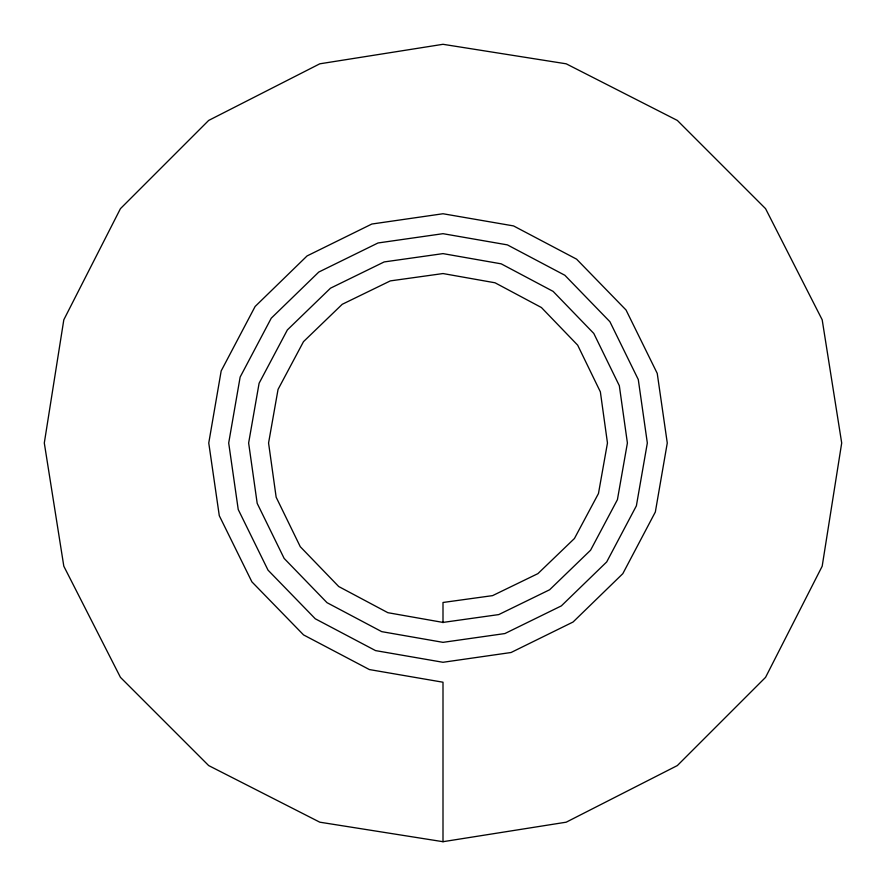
<?xml version="1.0" encoding="UTF-8"?>
<svg xmlns="http://www.w3.org/2000/svg" width="886" height="886" viewBox="0 0 886 886"><rect width="100%" height="100%" fill="white"/><g stroke="black" fill="none" stroke-linecap="round" stroke-linejoin="round"><path stroke-width="1.33" d="M443 841.7L566.209 822.186L677.347 765.559L765.559 677.347L822.186 566.209L841.7 443L822.186 319.791L765.559 208.653L677.347 120.441L566.209 63.814L443 44.3L319.791 63.814L208.653 120.441L120.441 208.653L63.814 319.791L44.3 443L63.814 566.209L120.441 677.347L208.653 765.559L319.791 822.186L443 841.7L443 682.22L369.384 669.561L303.566 634.919L251.89 581.847L219.285 515.696L208.764 443L221.179 370.924L255.113 306.49L307.077 255.921L371.854 224.025L443 213.747L513.537 225.919L576.576 259.144L626.048 310.011L657.235 373.394L667.269 443L655.341 511.997L622.825 573.652L573.065 622.016L511.067 652.506L443 662.285L375.542 650.601L315.283 618.793L268.015 570.13L238.234 509.528L228.699 443L240.139 377.082L271.238 318.207L318.794 272.046L378.012 242.974L443 233.682L507.379 244.879L564.858 275.269L609.922 321.729L638.285 379.551L647.334 443L636.381 505.84L606.7 561.934L561.347 605.891L504.909 633.545L443 642.35L381.711 631.64L327 602.668L284.14 558.413L257.195 503.37L248.634 443L259.1 383.25L287.363 329.924L330.511 288.171L384.17 261.935L443 253.617L501.21 263.84L553.141 291.394L593.797 333.446L619.325 385.709L627.399 443L617.42 499.671L590.574 550.217L549.63 589.766L498.752 614.585L443 622.415L387.869 612.691L338.718 586.532L300.265 546.695L276.155 497.212L268.569 443L278.049 389.408L303.499 341.642L342.229 304.297L390.327 280.895L443 273.553L495.052 282.789L541.424 307.531L577.672 345.163L600.365 391.867L607.464 443L598.471 493.513L574.438 538.5L537.913 573.63L492.594 595.625L443 602.48L443 622.67"/></g></svg>
